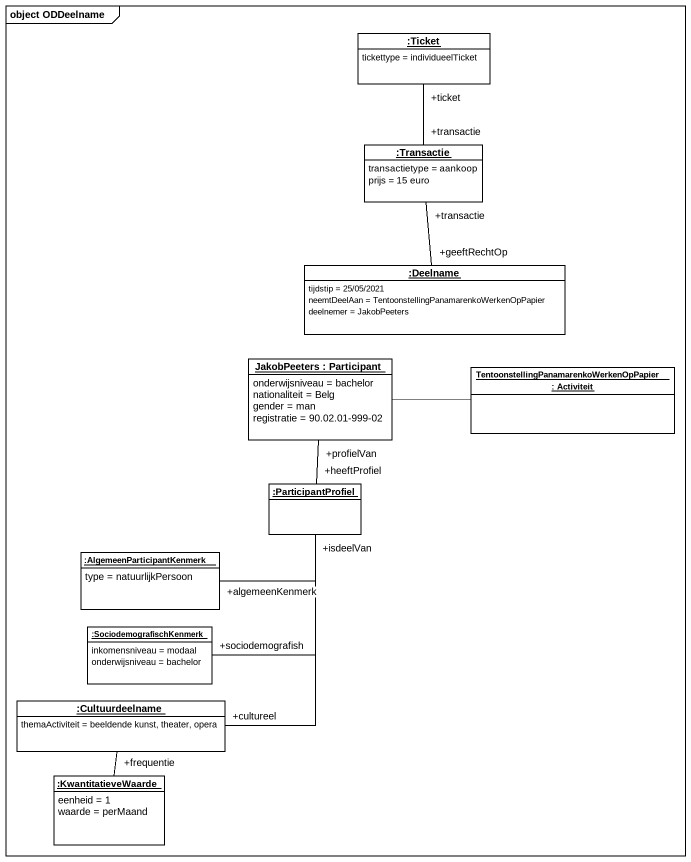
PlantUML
@startuml
mainframe object ODDeelname
hide circle
hide empty members
object ":Ticket" as Ticket {
  tickettype = individueelTicket
}
object ":Transactie" as Transactie {
  transactietype = aankoop
  prijs = 15 euro
}
object ":Deelname" as Deelname {
  tijdstip = 25/05/2021
  neemtDeelAan = TentoonstellingPanamarenkoWerkenOpPapier
  deelnemer = JakobPeeters
}
object "JakobPeeters : Participant" as JakobPeeters {
  onderwijsniveau = bachelor
  nationaliteit = Belg
  gender = man
  registratie = 90.02.01-999-02
}
object "TentoonstellingPanamarenkoWerkenOpPapier : Activiteit" as TentoonstellingPanamarenkoWe
object ":ParticipantProfiel" as ParticipantProfiel
object ":AlgemeenParticipantKenmerk" as AlgemeenParticipantKenmerk {
  type = natuurlijkPersoon
}
object ":SociodemografischKenmerk" as SociodemografischKenmerk {
  inkomensniveau = modaal
  onderwijsniveau = bachelor
}
object ":Cultuurdeelname" as Cultuurdeelname {
  themaActiviteit = beeldende kunst, theater, opera
}
object ":KwantitatieveWaarde" as KwantitatieveWaarde {
  eenheid = 1
  waarde = perMaand
}
Transactie "+transactie" -up- "+ticket" Ticket
Deelname "+geeftRechtOp" -up- "+transactie" Transactie
JakobPeeters "+profielVan" -- "+heeftProfiel" ParticipantProfiel
TentoonstellingPanamarenkoWe -left- JakobPeeters
ParticipantProfiel "+isdeelVan" -left- "+algemeenKenmerk" AlgemeenParticipantKenmerk
ParticipantProfiel -- "+sociodemografish" SociodemografischKenmerk
ParticipantProfiel -- "+cultureel" Cultuurdeelname
KwantitatieveWaarde "+frequentie" -up- Cultuurdeelname
@enduml
